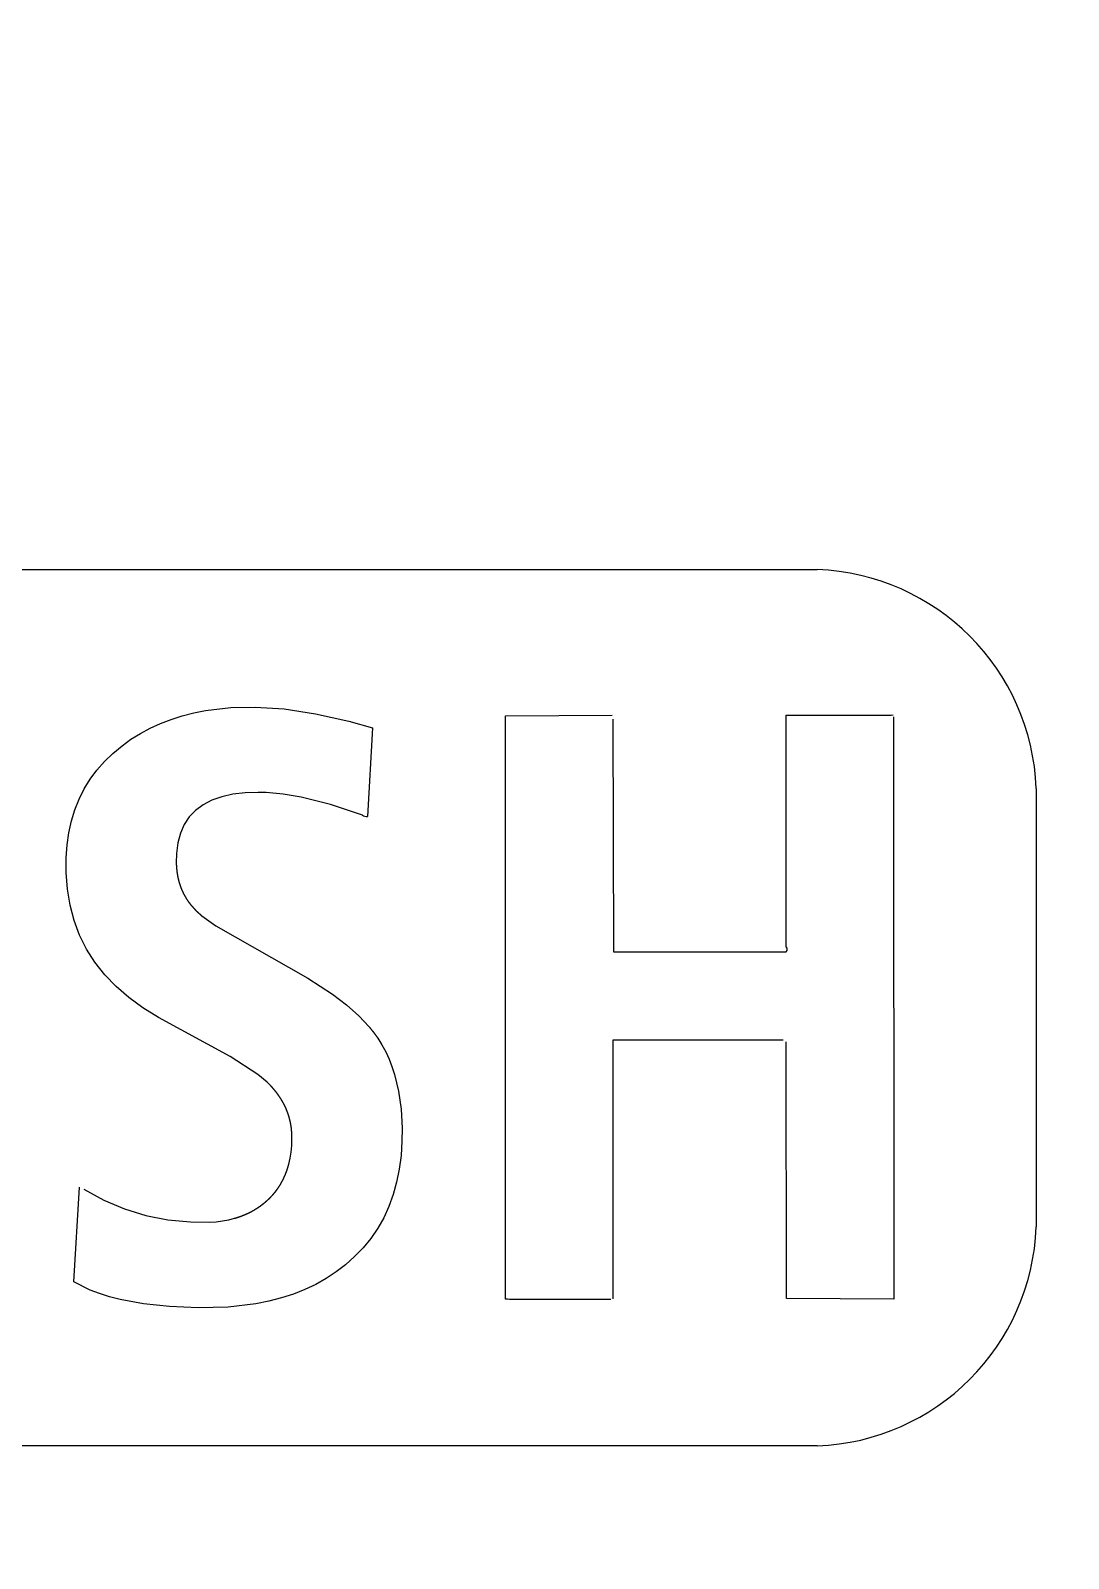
# Model space of a CAD drawing. Header units: millimetres. Extents: x -56261 to 196039, y 9480 to 100001.
# Drawn here: x 33546.97 to 33551.83, y 95866.64 to 95873.79 of the extents above; entities that cross this region are included whole.
import ezdxf

# ---------------------------------------------------------------- set-up
doc = ezdxf.new("R2010")
doc.units = ezdxf.units.MM
doc.set_wipeout_variables(frame=1)
doc.layers.add('SS-AIRCON', color=5, linetype='Continuous')
doc.layers.add('SS-TEXT', color=7, linetype='Continuous')

# ---------------------------------------------------------------- blocks, each defined once
blk = doc.blocks.new('I48T')
at = {"layer": 'SS-AIRCON', "color": 0, "linetype": 'Continuous'}
for p, q in [((202.0001, -191.04143), (213, -191.04143)), ((201.4756, -192.04553), (202.2107, -192.05018)), ((201.477, -196.03318), (201.4756, -192.04553)), ((202.2107, -192.05018), (202.212, -193.80662)), ((203.4002, -193.81822), (203.4007, -192.0485)), ((204.135, -192.04449), (204.135, -196.04008)), ((205.5096, -192.11147), (205.588, -192.08033)), ((205.588, -192.08033), (205.6702, -192.05367)), ((205.6702, -192.05367), (205.756, -192.03148)), ((205.756, -192.03148), (205.8456, -192.01376)), ((205.8456, -192.01376), (206.0357, -191.9917)), ((206.0357, -191.9917), (206.2404, -191.98723)), ((206.2404, -191.98723), (206.4381, -191.9954)), ((206.4381, -191.9954), (206.6168, -192.01423)), ((206.6168, -192.01423), (206.7767, -192.04372)), ((206.7767, -192.04372), (206.8495, -192.06247)), ((206.8495, -192.06247), (206.9176, -192.08389)), ((206.9176, -192.08389), (206.981, -192.10798)), ((205.2964, -192.23178), (205.3638, -192.18719)), ((205.3638, -192.18719), (205.4348, -192.14708)), ((205.4348, -192.14708), (205.5096, -192.11147)), ((206.981, -192.10798), (207.0935, -192.16418)), ((207.0935, -192.16418), (207.0541, -192.81343)), ((205.1692, -192.33696), (205.2328, -192.28086)), ((205.2328, -192.28086), (205.2964, -192.23178)), ((205.0583, -192.46203), (205.1108, -192.39744)), ((205.1108, -192.39744), (205.1692, -192.33696)), ((205.0115, -192.53075), (205.0583, -192.46203)), ((200.5001, -195.54144), (200.5001, -192.54144)), ((204.9351, -192.68055), (204.9704, -192.60359)), ((204.9704, -192.60359), (205.0115, -192.53075)), ((206.032, -192.58944), (205.9916, -192.59955)), ((206.0741, -192.58162), (206.032, -192.58944)), ((206.1178, -192.57609), (206.0741, -192.58162)), ((206.1632, -192.57286), (206.1178, -192.57609)), ((206.2928, -192.57403), (206.1632, -192.57286)), ((206.4486, -192.58936), (206.2928, -192.57403)), ((206.5995, -192.6195), (206.4486, -192.58936)), ((204.9056, -192.76164), (204.9351, -192.68055)), ((206.7457, -192.66445), (206.5995, -192.6195)), ((206.8871, -192.72418), (206.7457, -192.66445)), ((204.8818, -192.84685), (204.9056, -192.76164)), ((207.0235, -192.79868), (206.8871, -192.72418)), ((204.8638, -192.93621), (204.8818, -192.84685)), ((204.845, -193.12732), (204.8515, -193.0297)), ((204.8515, -193.0297), (204.8638, -192.93621)), ((205.6111, -193.0103), (205.6045, -193.05316)), ((205.6203, -192.96931), (205.6111, -193.0103)), ((204.844, -193.21639), (204.845, -193.12732)), ((205.6004, -193.09788), (205.5987, -193.14447)), ((205.6045, -193.05316), (205.6004, -193.09788)), ((204.851, -193.34758), (204.844, -193.21639)), ((204.8684, -193.47017), (204.851, -193.34758)), ((204.896, -193.58418), (204.8684, -193.47017)), ((205.7685, -193.53136), (205.8315, -193.58337)), ((204.9137, -193.63796), (204.896, -193.58418)), ((204.9339, -193.6896), (204.9137, -193.63796)), ((205.8315, -193.58337), (206.0222, -193.70816)), ((204.9567, -193.73909), (204.9339, -193.6896)), ((204.9821, -193.78645), (204.9567, -193.73909)), ((206.0222, -193.70816), (206.514, -193.97411)), ((202.2342, -193.81879), (203.4002, -193.81822)), ((205.01, -193.83167), (204.9821, -193.78645)), ((205.1403, -193.98547), (205.0691, -193.90955)), ((205.2242, -194.06038), (205.1403, -193.98547)), ((205.3208, -194.1343), (205.2242, -194.06038)), ((206.514, -193.97411), (206.6204, -194.03994)), ((206.6204, -194.03994), (206.717, -194.11068)), ((205.4893, -194.2433), (205.3208, -194.1343)), ((206.717, -194.11068), (206.8038, -194.18634)), ((206.1211, -194.60178), (205.4893, -194.2433)), ((206.8038, -194.18634), (206.8808, -194.26691)), ((206.8808, -194.26691), (206.948, -194.35238)), ((206.948, -194.35238), (207.0055, -194.44276)), ((202.2122, -194.45705), (202.2128, -196.04494)), ((203.4015, -196.0182), (203.3966, -194.4228)), ((207.0055, -194.44276), (207.0531, -194.53805)), ((207.0531, -194.53805), (207.091, -194.63824)), ((206.2171, -194.67111), (206.1211, -194.60178)), ((207.091, -194.63824), (207.119, -194.74333)), ((207.119, -194.74333), (207.1373, -194.85331)), ((207.1373, -194.85331), (207.1459, -194.96819)), ((207.1459, -194.96819), (207.1454, -195.06855)), ((206.3805, -195.16997), (206.39, -195.09677)), ((206.39, -195.09677), (206.3916, -195.03397)), ((207.1454, -195.06855), (207.139, -195.15582)), ((206.3627, -195.23615), (206.3805, -195.16997)), ((207.139, -195.15582), (207.1269, -195.23958)), ((206.302, -195.34741), (206.3365, -195.2953)), ((206.3365, -195.2953), (206.3627, -195.23615)), ((207.109, -195.31983), (207.0856, -195.39657)), ((207.1269, -195.23958), (207.109, -195.31983)), ((205.0476, -195.95808), (205.0816, -195.35156)), ((205.1164, -195.36058), (205.3348, -195.43315)), ((205.3348, -195.43315), (205.5352, -195.48294)), ((206.1481, -195.46156), (206.2077, -195.43054)), ((206.2077, -195.43054), (206.259, -195.39249)), ((206.259, -195.39249), (206.302, -195.34741)), ((207.0856, -195.39657), (207.0564, -195.46979)), ((205.5352, -195.48294), (205.659, -195.50349)), ((205.659, -195.50349), (205.7748, -195.51393)), ((205.7748, -195.51393), (205.8298, -195.51535)), ((205.8298, -195.51535), (205.919, -195.51244)), ((205.919, -195.51244), (206.0037, -195.50251)), ((206.0037, -195.50251), (206.0801, -195.48555)), ((206.0801, -195.48555), (206.1481, -195.46156)), ((207.0216, -195.5395), (206.981, -195.60569)), ((207.0564, -195.46979), (207.0216, -195.5395)), ((206.981, -195.60569), (206.9349, -195.66836)), ((206.883, -195.72751), (206.8255, -195.78315)), ((206.9349, -195.66836), (206.883, -195.72751)), ((206.7628, -195.8349), (206.7015, -195.87918)), ((206.8255, -195.78315), (206.7628, -195.8349)), ((205.2091, -196.00308), (205.0476, -195.95808)), ((206.57, -195.95561), (206.4999, -195.98777)), ((206.6372, -195.91942), (206.57, -195.95561)), ((206.7015, -195.87918), (206.6372, -195.91942)), ((204.136, -196.04008), (203.4046, -196.04438)), ((205.4385, -196.0546), (205.2091, -196.00308)), ((205.6524, -196.08693), (205.4385, -196.0546)), ((206.272, -196.06001), (206.1902, -196.07602)), ((206.3509, -196.03996), (206.272, -196.06001)), ((206.4269, -196.01588), (206.3509, -196.03996)), ((206.4999, -195.98777), (206.4269, -196.01588)), ((205.8507, -196.10005), (205.6524, -196.08693)), ((206.0178, -196.09597), (205.8507, -196.10005)), ((206.1902, -196.07602), (206.0178, -196.09597)), ((213, -197.04145), (202.0001, -197.04145))]:
    blk.add_line(p, q, dxfattribs=at)
for points in [[(203.4134, -192.04264), (203.4375, -192.0427, 0.00000386), (203.4616, -192.04277, 0.00000386), (203.4856, -192.04283, 0.00000386), (203.5097, -192.0429, 0.00000386), (203.5338, -192.04296, 0.00000386), (203.5579, -192.04302, 0.00000386), (203.582, -192.04308, 0.00000386), (203.606, -192.04315, 0.00000386), (203.6301, -192.04321, 0.00000386), (203.6542, -192.04327, 0.00000386), (203.6783, -192.04333, 0.00000386), (203.7023, -192.04339, 0.00000386), (203.7264, -192.04345, 0.00000386), (203.7505, -192.04351, 0.00000387), (203.7746, -192.04357, 0.00000386), (203.7987, -192.04363, 0.00000384), (203.8227, -192.04369, 0.00000387), (203.8468, -192.04375, 0.00000395), (203.8709, -192.0438, 0.00000384), (203.895, -192.04386, 0.00000358), (203.9188, -192.04392, 0.00000395), (203.9431, -192.04398, 0.00000471), (203.968, -192.04403, 0.00000358), (203.9913, -192.04409, 0.00000123), (204.0124, -192.04414, 0.00000505), (204.0394, -192.0442, 0.00000868), (204.0811, -192.04429, 0.00000425), (204.1357, -192.04442, 0.00000225)], [(205.953, -192.61212), (205.9517, -192.6126, 0.00011496), (205.9505, -192.61307, 0.00011498), (205.9492, -192.61355, 0.000115), (205.948, -192.61403, 0.00011502), (205.9467, -192.61451, 0.00011504), (205.9455, -192.61499, 0.00011507), (205.9442, -192.61547, 0.00011509), (205.943, -192.61596, 0.0001151), (205.9417, -192.61644, 0.00011513), (205.9405, -192.61692, 0.00011517), (205.9392, -192.61741, 0.00011516), (205.938, -192.61789, 0.00011513), (205.9367, -192.61837, 0.00011523), (205.9355, -192.61886, 0.00011545), (205.9343, -192.61934, 0.00011519), (205.933, -192.61983, 0.00011451), (205.9318, -192.62032, 0.00011552), (205.9305, -192.6208, 0.00011788), (205.9293, -192.62129, 0.00011455), (205.928, -192.62178, 0.00010698), (205.9268, -192.62227, 0.00011809), (205.9256, -192.62276, 0.00014079), (205.9243, -192.62326, 0.0001069), (205.9231, -192.62374, 0.00003671), (205.922, -192.62417, 0.0001508), (205.9206, -192.62472, 0.00025956), (205.9184, -192.62557, 0.00012695), (205.9156, -192.62669, 0.00006729)], [(205.9917, -192.59968), (205.9904, -192.60008, 0.00015146), (205.9891, -192.60049, 0.00015154), (205.9878, -192.60089, 0.00015163), (205.9865, -192.6013, 0.00015171), (205.9852, -192.60171, 0.0001518), (205.9839, -192.60211, 0.00015188), (205.9826, -192.60252, 0.00015197), (205.9813, -192.60293, 0.00015204), (205.98, -192.60334, 0.00015214), (205.9787, -192.60375, 0.00015224), (205.9774, -192.60417, 0.0001523), (205.9761, -192.60458, 0.00015231), (205.9748, -192.60499, 0.0001525), (205.9736, -192.60541, 0.00015286), (205.9723, -192.60582, 0.00015256), (205.971, -192.60624, 0.00015171), (205.9697, -192.60665, 0.00015311), (205.9684, -192.60707, 0.0001563), (205.9671, -192.60749, 0.00015195), (205.9658, -192.6079, 0.00014196), (205.9645, -192.60832, 0.00015676), (205.9632, -192.60874, 0.00018696), (205.9619, -192.60917, 0.00014201), (205.9607, -192.60958, 0.00004879), (205.9595, -192.60995, 0.00020042), (205.9581, -192.61042, 0.00034524), (205.9559, -192.61116, 0.00016897), (205.953, -192.61212, 0.00008958)], [(205.7834, -192.7081), (205.7824, -192.70897, 0.00003807), (205.7814, -192.70985, 0.00003808), (205.7805, -192.71072, 0.00003809), (205.7795, -192.7116, 0.0000381), (205.7785, -192.71248, 0.0000381), (205.7775, -192.71335, 0.00003811), (205.7766, -192.71423, 0.00003812), (205.7756, -192.71511, 0.00003812), (205.7746, -192.71598, 0.00003813), (205.7737, -192.71686, 0.00003815), (205.7727, -192.71774, 0.00003815), (205.7717, -192.71861, 0.00003814), (205.7707, -192.71949, 0.00003817), (205.7698, -192.72037, 0.00003825), (205.7688, -192.72124, 0.00003816), (205.7678, -192.72212, 0.00003794), (205.7668, -192.723, 0.00003827), (205.7659, -192.72387, 0.00003906), (205.7649, -192.72475, 0.00003795), (205.7639, -192.72563, 0.00003545), (205.763, -192.7265, 0.00003913), (205.762, -192.72738, 0.00004665), (205.761, -192.72829, 0.00003542), (205.7601, -192.72914, 0.00001216), (205.7592, -192.7299, 0.00004997), (205.7581, -192.73089, 0.00008602), (205.7564, -192.73241, 0.00004207), (205.7542, -192.7344, 0.0000223)], [(205.814, -192.68428), (205.8129, -192.68508, -0.00001916), (205.8119, -192.68588, -0.00001918), (205.8109, -192.68668, -0.00001919), (205.8099, -192.68748, -0.00001921), (205.8088, -192.68828, -0.00001923), (205.8078, -192.68907, -0.00001925), (205.8068, -192.68987, -0.00001926), (205.8058, -192.69067, -0.00001928), (205.8048, -192.69147, -0.0000193), (205.8037, -192.69226, -0.00001932), (205.8027, -192.69306, -0.00001934), (205.8017, -192.69385, -0.00001934), (205.8007, -192.69465, -0.00001938), (205.7997, -192.69544, -0.00001943), (205.7986, -192.69624, -0.0000194), (205.7976, -192.69703, -0.0000193), (205.7966, -192.69782, -0.00001948), (205.7956, -192.69862, -0.00001989), (205.7946, -192.69941, -0.00001935), (205.7935, -192.7002, -0.00001808), (205.7925, -192.70099, -0.00001998), (205.7915, -192.70178, -0.00002383), (205.7905, -192.7026, -0.00001811), (205.7895, -192.70337, -0.00000622), (205.7886, -192.70406, -0.00002557), (205.7874, -192.70494, -0.00004408), (205.7857, -192.70631, -0.00002159), (205.7834, -192.7081, -0.00001145)], [(205.8463, -192.66295), (205.8452, -192.66366, 0.00003695), (205.8441, -192.66437, 0.00003696), (205.8431, -192.66508, 0.00003698), (205.842, -192.66579, 0.000037), (205.8409, -192.66651, 0.00003701), (205.8398, -192.66722, 0.00003703), (205.8387, -192.66793, 0.00003705), (205.8377, -192.66864, 0.00003706), (205.8366, -192.66935, 0.00003708), (205.8355, -192.67006, 0.0000371), (205.8344, -192.67077, 0.00003711), (205.8333, -192.67148, 0.00003711), (205.8323, -192.67219, 0.00003715), (205.8312, -192.6729, 0.00003723), (205.8301, -192.67361, 0.00003716), (205.829, -192.67433, 0.00003695), (205.8279, -192.67504, 0.00003729), (205.8269, -192.67575, 0.00003806), (205.8258, -192.67646, 0.000037), (205.8247, -192.67717, 0.00003456), (205.8236, -192.67787, 0.00003816), (205.8226, -192.67859, 0.00004551), (205.8214, -192.67932, 0.00003456), (205.8204, -192.68001, 0.00001187), (205.8195, -192.68064, 0.00004877), (205.8183, -192.68144, 0.00008399), (205.8164, -192.68267, 0.0000411), (205.814, -192.68428, 0.00002179)], [(205.8801, -192.64375), (205.879, -192.64439, 0.00011511), (205.8778, -192.64502, 0.00011508), (205.8767, -192.64565, 0.00011506), (205.8756, -192.64628, 0.00011504), (205.8744, -192.64692, 0.00011502), (205.8733, -192.64755, 0.000115), (205.8722, -192.64819, 0.00011497), (205.8711, -192.64882, 0.00011495), (205.8699, -192.64946, 0.00011493), (205.8688, -192.6501, 0.00011493), (205.8677, -192.65073, 0.00011488), (205.8666, -192.65137, 0.0001148), (205.8654, -192.65201, 0.00011486), (205.8643, -192.65265, 0.00011504), (205.8632, -192.65329, 0.00011474), (205.862, -192.65393, 0.00011401), (205.8609, -192.65457, 0.00011498), (205.8598, -192.65521, 0.00011729), (205.8587, -192.65585, 0.00011393), (205.8575, -192.65649, 0.00010636), (205.8564, -192.65713, 0.00011737), (205.8553, -192.65778, 0.00013987), (205.8541, -192.65845, 0.00010615), (205.8531, -192.65907, 0.00003645), (205.8521, -192.65963, 0.00014968), (205.8508, -192.66036, 0.00025745), (205.8489, -192.66148, 0.00012584), (205.8463, -192.66295, 0.00006668)], [(205.9156, -192.62669), (205.9144, -192.62725, 0.00007934), (205.9133, -192.62782, 0.0000793), (205.9121, -192.62838, 0.00007927), (205.9109, -192.62894, 0.00007923), (205.9097, -192.6295, 0.0000792), (205.9085, -192.63007, 0.00007917), (205.9073, -192.63063, 0.00007913), (205.9062, -192.6312, 0.0000791), (205.905, -192.63176, 0.00007907), (205.9038, -192.63233, 0.00007904), (205.9026, -192.6329, 0.00007899), (205.9014, -192.63346, 0.00007892), (205.9002, -192.63403, 0.00007894), (205.899, -192.6346, 0.00007905), (205.8979, -192.63517, 0.00007882), (205.8967, -192.63574, 0.0000783), (205.8955, -192.63631, 0.00007895), (205.8943, -192.63688, 0.00008051), (205.8931, -192.63745, 0.00007819), (205.8919, -192.63802, 0.00007298), (205.8908, -192.63858, 0.00008051), (205.8896, -192.63916, 0.00009592), (205.8883, -192.63975, 0.00007278), (205.8872, -192.64031, 0.00002499), (205.8862, -192.64081, 0.0001026), (205.8848, -192.64145, 0.00017639), (205.8828, -192.64245, 0.00008618), (205.8801, -192.64375, 0.00004566)], [(205.7034, -192.79235), (205.7027, -192.79339, -0.00004663), (205.702, -192.79444, -0.00004658), (205.7013, -192.79549, -0.00004652), (205.7005, -192.79654, -0.00004647), (205.6998, -192.79759, -0.00004641), (205.6991, -192.79864, -0.00004636), (205.6984, -192.79969, -0.0000463), (205.6977, -192.80074, -0.00004625), (205.697, -192.80179, -0.00004619), (205.6962, -192.80284, -0.00004615), (205.6955, -192.80389, -0.00004608), (205.6948, -192.80495, -0.00004601), (205.6941, -192.806, -0.00004598), (205.6934, -192.80705, -0.00004601), (205.6926, -192.80811, -0.00004584), (205.6919, -192.80916, -0.00004551), (205.6912, -192.81022, -0.00004585), (205.6905, -192.81127, -0.00004673), (205.6897, -192.81233, -0.00004535), (205.689, -192.81339, -0.0000423), (205.6883, -192.81444, -0.00004663), (205.6876, -192.8155, -0.00005551), (205.6868, -192.81659, -0.00004208), (205.6861, -192.81762, -0.00001444), (205.6855, -192.81855, -0.00005927), (205.6846, -192.81974, -0.00010175), (205.6834, -192.82158, -0.00004965), (205.6817, -192.82398, -0.00002629)], [(205.7276, -192.76249), (205.7268, -192.76347, 0.00002211), (205.726, -192.76446, 0.00002208), (205.7252, -192.76544, 0.00002205), (205.7244, -192.76643, 0.00002202), (205.7236, -192.76742, 0.000022), (205.7228, -192.76841, 0.00002197), (205.722, -192.76939, 0.00002194), (205.7212, -192.77038, 0.00002191), (205.7204, -192.77137, 0.00002188), (205.7196, -192.77237, 0.00002186), (205.7188, -192.77336, 0.00002182), (205.718, -192.77435, 0.00002178), (205.7172, -192.77534, 0.00002177), (205.7163, -192.77634, 0.00002178), (205.7155, -192.77733, 0.0000217), (205.7147, -192.77833, 0.00002154), (205.7139, -192.77933, 0.0000217), (205.7131, -192.78032, 0.00002211), (205.7123, -192.78132, 0.00002145), (205.7115, -192.78232, 0.00002001), (205.7107, -192.78331, 0.00002205), (205.7099, -192.78432, 0.00002625), (205.7091, -192.78535, 0.0000199), (205.7083, -192.78632, 0.00000683), (205.7076, -192.7872, 0.00002802), (205.7067, -192.78833, 0.00004809), (205.7052, -192.79007, 0.00002346), (205.7034, -192.79235, 0.00001242)], [(205.7542, -192.7344), (205.7534, -192.73533, 0.00005376), (205.7525, -192.73626, 0.0000537), (205.7516, -192.73718, 0.00005365), (205.7507, -192.73811, 0.00005359), (205.7498, -192.73904, 0.00005354), (205.7489, -192.73997, 0.00005349), (205.748, -192.7409, 0.00005343), (205.7472, -192.74183, 0.00005338), (205.7463, -192.74276, 0.00005332), (205.7454, -192.7437, 0.00005328), (205.7445, -192.74463, 0.00005321), (205.7436, -192.74556, 0.00005313), (205.7427, -192.7465, 0.00005312), (205.7418, -192.74743, 0.00005316), (205.7409, -192.74837, 0.00005297), (205.7401, -192.74931, 0.0000526), (205.7392, -192.75024, 0.000053), (205.7383, -192.75118, 0.00005402), (205.7374, -192.75212, 0.00005243), (205.7365, -192.75306, 0.00004891), (205.7356, -192.75399, 0.00005393), (205.7347, -192.75494, 0.00006421), (205.7338, -192.75591, 0.00004869), (205.7329, -192.75682, 0.00001671), (205.7322, -192.75765, 0.00006859), (205.7311, -192.75871, 0.00011779), (205.7296, -192.76034, 0.00005749), (205.7276, -192.76249, 0.00003044)], [(205.6462, -192.89295), (205.6457, -192.89419, 0.00006064), (205.6452, -192.89543, 0.00006062), (205.6447, -192.89667, 0.00006061), (205.6443, -192.89791, 0.00006059), (205.6438, -192.89915, 0.00006058), (205.6433, -192.90039, 0.00006056), (205.6428, -192.90163, 0.00006054), (205.6424, -192.90287, 0.00006052), (205.6419, -192.90412, 0.00006051), (205.6414, -192.90536, 0.0000605), (205.6409, -192.9066, 0.00006048), (205.6405, -192.90784, 0.00006043), (205.64, -192.90909, 0.00006046), (205.6395, -192.91033, 0.00006055), (205.639, -192.91158, 0.00006038), (205.6386, -192.91282, 0.00006), (205.6381, -192.91406, 0.0000605), (205.6376, -192.91531, 0.00006171), (205.6371, -192.91656, 0.00005994), (205.6367, -192.9178, 0.00005596), (205.6362, -192.91904, 0.00006174), (205.6357, -192.92029, 0.00007357), (205.6352, -192.92158, 0.00005583), (205.6348, -192.92279, 0.00001917), (205.6344, -192.92388, 0.00007872), (205.6338, -192.92528, 0.00013538), (205.633, -192.92744, 0.00006617), (205.632, -192.93027, 0.00003506)], [(205.6629, -192.8574), (205.6623, -192.85858, 0.00007744), (205.6618, -192.85977, 0.00007747), (205.6612, -192.86096, 0.00007751), (205.6606, -192.86214, 0.00007755), (205.6601, -192.86333, 0.00007759), (205.6595, -192.86452, 0.00007763), (205.6589, -192.8657, 0.00007766), (205.6584, -192.86689, 0.0000777), (205.6578, -192.86807, 0.00007774), (205.6573, -192.86926, 0.00007779), (205.6567, -192.87044, 0.00007781), (205.6561, -192.87163, 0.00007781), (205.6556, -192.87281, 0.00007791), (205.655, -192.874, 0.00007808), (205.6545, -192.87518, 0.00007793), (205.6539, -192.87637, 0.00007749), (205.6534, -192.87755, 0.0000782), (205.6528, -192.87874, 0.00007982), (205.6522, -192.87993, 0.00007759), (205.6517, -192.88111, 0.00007249), (205.6511, -192.88228, 0.00008004), (205.6506, -192.88348, 0.00009546), (205.65, -192.8847, 0.0000725), (205.6495, -192.88584, 0.0000249), (205.649, -192.88688, 0.00010232), (205.6484, -192.88821, 0.00017622), (205.6474, -192.89026, 0.00008624), (205.6462, -192.89295, 0.00004572)], [(205.6817, -192.82398), (205.6811, -192.8251, -0.00001179), (205.6805, -192.82621, -0.00001179), (205.6798, -192.82733, -0.00001179), (205.6792, -192.82844, -0.00001179), (205.6786, -192.82955, -0.00001179), (205.678, -192.83067, -0.00001179), (205.6773, -192.83178, -0.00001179), (205.6767, -192.8329, -0.00001179), (205.6761, -192.83401, -0.00001179), (205.6754, -192.83513, -0.00001179), (205.6748, -192.83624, -0.00001179), (205.6742, -192.83735, -0.00001179), (205.6736, -192.83847, -0.0000118), (205.6729, -192.83958, -0.00001182), (205.6723, -192.8407, -0.00001179), (205.6717, -192.84181, -0.00001172), (205.6711, -192.84292, -0.00001182), (205.6704, -192.84404, -0.00001206), (205.6698, -192.84515, -0.00001172), (205.6692, -192.84626, -0.00001094), (205.6685, -192.84737, -0.00001208), (205.6679, -192.84849, -0.00001439), (205.6673, -192.84964, -0.00001093), (205.6667, -192.85072, -0.00000375), (205.6661, -192.85169, -0.00001541), (205.6654, -192.85294, -0.00002652), (205.6643, -192.85487, -0.00001297), (205.6629, -192.8574, -0.00000687)], [(205.632, -192.93027), (205.6316, -192.93157, 0.00000453), (205.6312, -192.93287, 0.00000453), (205.6308, -192.93417, 0.00000453), (205.6304, -192.93547, 0.00000452), (205.63, -192.93677, 0.00000452), (205.6296, -192.93807, 0.00000452), (205.6292, -192.93937, 0.00000452), (205.6288, -192.94067, 0.00000451), (205.6284, -192.94197, 0.00000451), (205.6281, -192.94327, 0.00000451), (205.6277, -192.94457, 0.00000451), (205.6273, -192.94588, 0.0000045), (205.6269, -192.94718, 0.0000045), (205.6265, -192.94848, 0.00000451), (205.6261, -192.94978, 0.0000045), (205.6257, -192.95109, 0.00000447), (205.6253, -192.95239, 0.0000045), (205.6249, -192.9537, 0.00000459), (205.6245, -192.955, 0.00000446), (205.6241, -192.95631, 0.00000416), (205.6238, -192.9576, 0.00000459), (205.6234, -192.95892, 0.00000547), (205.623, -192.96026, 0.00000415), (205.6226, -192.96153, 0.00000142), (205.6222, -192.96267, 0.00000585), (205.6218, -192.96414, 0.00001006), (205.6211, -192.96641, 0.00000491), (205.6202, -192.96937, 0.0000026)], [(205.5989, -193.14463), (205.5989, -193.1459, 0.00011172), (205.5989, -193.14718, 0.00011167), (205.5989, -193.14845, 0.00011162), (205.599, -193.14973, 0.00011157), (205.599, -193.15101, 0.00011152), (205.599, -193.15228, 0.00011147), (205.599, -193.15356, 0.00011142), (205.599, -193.15484, 0.00011137), (205.5991, -193.15612, 0.00011132), (205.5991, -193.15739, 0.00011129), (205.5991, -193.15867, 0.00011122), (205.5991, -193.15995, 0.00011111), (205.5991, -193.16123, 0.00011114), (205.5992, -193.16251, 0.00011129), (205.5992, -193.16379, 0.00011096), (205.5992, -193.16507, 0.00011023), (205.5992, -193.16635, 0.00011114), (205.5993, -193.16763, 0.00011334), (205.5993, -193.16891, 0.00011007), (205.5993, -193.17019, 0.00010273), (205.5993, -193.17146, 0.00011333), (205.5994, -193.17275, 0.00013502), (205.5994, -193.17408, 0.00010244), (205.5994, -193.17532, 0.00003517), (205.5994, -193.17644, 0.00014441), (205.5995, -193.17788, 0.00024826), (205.5995, -193.18011, 0.00012129), (205.5996, -193.18302, 0.00006426)], [(205.5996, -193.18302), (205.5997, -193.18421, 0.00005696), (205.5998, -193.18541, 0.00005695), (205.5999, -193.18661, 0.00005694), (205.6, -193.1878, 0.00005694), (205.6001, -193.189, 0.00005693), (205.6002, -193.19019, 0.00005693), (205.6003, -193.19139, 0.00005692), (205.6004, -193.19259, 0.00005692), (205.6005, -193.19378, 0.00005691), (205.6006, -193.19498, 0.00005692), (205.6008, -193.19618, 0.0000569), (205.6009, -193.19737, 0.00005687), (205.601, -193.19857, 0.0000569), (205.6011, -193.19977, 0.000057), (205.6012, -193.20096, 0.00005685), (205.6013, -193.20216, 0.0000565), (205.6014, -193.20336, 0.00005698), (205.6015, -193.20455, 0.00005813), (205.6016, -193.20575, 0.00005648), (205.6017, -193.20695, 0.00005273), (205.6018, -193.20814, 0.00005819), (205.6019, -193.20934, 0.00006936), (205.602, -193.21058, 0.00005264), (205.6021, -193.21174, 0.00001808), (205.6022, -193.21279, 0.00007424), (205.6024, -193.21413, 0.00012772), (205.6026, -193.2162, 0.00006244), (205.6028, -193.21892, 0.00003309)], [(205.6028, -193.21892), (205.603, -193.22009, -0.00001375), (205.6032, -193.22125, -0.00001374), (205.6034, -193.22242, -0.00001373), (205.6036, -193.22359, -0.00001372), (205.6038, -193.22476, -0.00001371), (205.6039, -193.22593, -0.0000137), (205.6041, -193.22709, -0.00001369), (205.6043, -193.22826, -0.00001368), (205.6045, -193.22943, -0.00001366), (205.6047, -193.2306, -0.00001366), (205.6049, -193.23178, -0.00001364), (205.6051, -193.23295, -0.00001363), (205.6053, -193.23412, -0.00001363), (205.6055, -193.23529, -0.00001364), (205.6056, -193.23646, -0.00001359), (205.6058, -193.23764, -0.0000135), (205.606, -193.23881, -0.00001361), (205.6062, -193.23999, -0.00001387), (205.6064, -193.24116, -0.00001347), (205.6066, -193.24234, -0.00001257), (205.6068, -193.2435, -0.00001386), (205.607, -193.24469, -0.00001651), (205.6072, -193.2459, -0.00001252), (205.6074, -193.24704, -0.0000043), (205.6075, -193.24807, -0.00001764), (205.6077, -193.2494, -0.00003031), (205.6081, -193.25144, -0.0000148), (205.6085, -193.25411, -0.00000784)], [(205.6085, -193.25411), (205.6088, -193.25524, -0.00007017), (205.609, -193.25638, -0.00007013), (205.6093, -193.25751, -0.00007009), (205.6096, -193.25864, -0.00007005), (205.6099, -193.25978, -0.00007001), (205.6101, -193.26091, -0.00006998), (205.6104, -193.26204, -0.00006994), (205.6107, -193.26318, -0.0000699), (205.611, -193.26431, -0.00006987), (205.6112, -193.26545, -0.00006984), (205.6115, -193.26659, -0.00006979), (205.6118, -193.26772, -0.00006971), (205.6121, -193.26886, -0.00006973), (205.6123, -193.26999, -0.00006981), (205.6126, -193.27113, -0.0000696), (205.6129, -193.27227, -0.00006914), (205.6132, -193.27341, -0.0000697), (205.6134, -193.27455, -0.00007108), (205.6137, -193.27569, -0.00006902), (205.614, -193.27682, -0.00006441), (205.6142, -193.27796, -0.00007106), (205.6145, -193.2791, -0.00008465), (205.6148, -193.28028, -0.00006422), (205.6151, -193.28139, -0.00002204), (205.6153, -193.28238, -0.00009051), (205.6156, -193.28367, -0.00015558), (205.6161, -193.28565, -0.000076), (205.6167, -193.28824, -0.00004026)], [(205.6167, -193.28824), (205.617, -193.28936, -0.00008393), (205.6174, -193.29047, -0.00008398), (205.6178, -193.29159, -0.00008403), (205.6181, -193.2927, -0.00008408), (205.6185, -193.29382, -0.00008413), (205.6188, -193.29494, -0.00008417), (205.6192, -193.29605, -0.00008422), (205.6196, -193.29717, -0.00008427), (205.6199, -193.29828, -0.00008432), (205.6203, -193.2994, -0.00008439), (205.6206, -193.30051, -0.00008442), (205.621, -193.30163, -0.00008442), (205.6213, -193.30274, -0.00008453), (205.6217, -193.30385, -0.00008473), (205.6221, -193.30497, -0.00008457), (205.6224, -193.30608, -0.00008411), (205.6228, -193.3072, -0.00008488), (205.6231, -193.30831, -0.00008666), (205.6235, -193.30942, -0.00008424), (205.6238, -193.31054, -0.00007871), (205.6242, -193.31164, -0.00008692), (205.6245, -193.31276, -0.00010367), (205.6249, -193.31391, -0.00007875), (205.6252, -193.31499, -0.00002705), (205.6255, -193.31596, -0.00011114), (205.6259, -193.31721, -0.00019146), (205.6265, -193.31913, -0.00009371), (205.6273, -193.32165, -0.00004968)], [(205.6273, -193.32165), (205.6278, -193.32275, -0.00009347), (205.6282, -193.32385, -0.00009359), (205.6287, -193.32494, -0.0000937), (205.6291, -193.32604, -0.00009381), (205.6296, -193.32714, -0.00009393), (205.63, -193.32823, -0.00009404), (205.6305, -193.32932, -0.00009416), (205.6309, -193.33042, -0.00009427), (205.6313, -193.33151, -0.00009439), (205.6318, -193.3326, -0.00009452), (205.6322, -193.3337, -0.00009462), (205.6327, -193.33479, -0.00009468), (205.6331, -193.33588, -0.00009487), (205.6335, -193.33697, -0.00009515), (205.634, -193.33806, -0.00009504), (205.6344, -193.33915, -0.00009457), (205.6349, -193.34024, -0.00009551), (205.6353, -193.34133, -0.00009756), (205.6357, -193.34242, -0.00009491), (205.6362, -193.34351, -0.00008873), (205.6366, -193.34458, -0.00009804), (205.637, -193.34568, -0.00011702), (205.6375, -193.3468, -0.00008896), (205.6379, -193.34785, -0.00003057), (205.6383, -193.3488, -0.00012565), (205.6388, -193.35002, -0.00021672), (205.6395, -193.3519, -0.00010619), (205.6405, -193.35436, -0.00005633)], [(205.6405, -193.35436), (205.641, -193.35543, 0.00003773), (205.6416, -193.3565, 0.00003776), (205.6421, -193.35758, 0.00003779), (205.6426, -193.35865, 0.00003782), (205.6432, -193.35972, 0.00003785), (205.6437, -193.36079, 0.00003788), (205.6442, -193.36186, 0.00003791), (205.6448, -193.36293, 0.00003794), (205.6453, -193.364, 0.00003797), (205.6458, -193.36507, 0.00003801), (205.6464, -193.36614, 0.00003803), (205.6469, -193.36721, 0.00003804), (205.6474, -193.36828, 0.0000381), (205.648, -193.36934, 0.0000382), (205.6485, -193.37041, 0.00003813), (205.649, -193.37148, 0.00003793), (205.6496, -193.37254, 0.00003829), (205.6501, -193.37361, 0.00003909), (205.6506, -193.37467, 0.00003801), (205.6512, -193.37574, 0.00003552), (205.6517, -193.37679, 0.00003923), (205.6522, -193.37786, 0.00004681), (205.6528, -193.37896, 0.00003556), (205.6533, -193.37999, 0.00001222), (205.6538, -193.38092, 0.00005021), (205.6544, -193.38211, 0.00008652), (205.6553, -193.38395, 0.00004236), (205.6565, -193.38635, 0.00002246)], [(205.6565, -193.38635), (205.6571, -193.3874, 0.00013725), (205.6577, -193.38844, 0.00013721), (205.6583, -193.38949, 0.00013718), (205.6589, -193.39053, 0.00013715), (205.6595, -193.39158, 0.00013711), (205.6601, -193.39262, 0.00013708), (205.6607, -193.39367, 0.00013705), (205.6613, -193.39471, 0.00013701), (205.6619, -193.39575, 0.00013699), (205.6625, -193.3968, 0.00013698), (205.6631, -193.39784, 0.00013691), (205.6637, -193.39889, 0.00013681), (205.6643, -193.39993, 0.00013688), (205.6649, -193.40097, 0.00013709), (205.6655, -193.40202, 0.00013671), (205.6661, -193.40306, 0.00013585), (205.6667, -193.4041, 0.00013699), (205.6673, -193.40514, 0.00013973), (205.6679, -193.40619, 0.00013573), (205.6685, -193.40723, 0.00012671), (205.6691, -193.40826, 0.00013981), (205.6697, -193.40931, 0.00016661), (205.6704, -193.41038, 0.00012644), (205.6709, -193.41139, 0.00004341), (205.6715, -193.4123, 0.00017828), (205.6722, -193.41347, 0.00030661), (205.6732, -193.41527, 0.00014985), (205.6746, -193.41763, 0.0000794)], [(205.6746, -193.41763), (205.6753, -193.41865, 0.00006366), (205.676, -193.41966, 0.00006359), (205.6766, -193.42067, 0.00006351), (205.6773, -193.42169, 0.00006344), (205.678, -193.4227, 0.00006337), (205.6787, -193.42372, 0.0000633), (205.6794, -193.42473, 0.00006323), (205.6801, -193.42575, 0.00006316), (205.6807, -193.42677, 0.00006309), (205.6814, -193.42778, 0.00006303), (205.6821, -193.4288, 0.00006295), (205.6828, -193.42982, 0.00006284), (205.6835, -193.43084, 0.00006282), (205.6842, -193.43186, 0.00006286), (205.6849, -193.43287, 0.00006263), (205.6855, -193.43389, 0.00006218), (205.6862, -193.43491, 0.00006265), (205.6869, -193.43593, 0.00006385), (205.6876, -193.43696, 0.00006197), (205.6883, -193.43797, 0.0000578), (205.689, -193.43899, 0.00006373), (205.6897, -193.44002, 0.00007587), (205.6904, -193.44107, 0.00005752), (205.6911, -193.44206, 0.00001974), (205.6917, -193.44296, 0.00008102), (205.6924, -193.44411, 0.0001391), (205.6937, -193.44588, 0.00006789), (205.6952, -193.4482, 0.00003594)], [(205.6952, -193.4482), (205.696, -193.44918, 0.00005102), (205.6968, -193.45016, 0.00005095), (205.6975, -193.45113, 0.00005088), (205.6983, -193.45211, 0.00005081), (205.699, -193.45309, 0.00005074), (205.6998, -193.45407, 0.00005067), (205.7006, -193.45505, 0.0000506), (205.7013, -193.45603, 0.00005053), (205.7021, -193.45701, 0.00005047), (205.7029, -193.45799, 0.00005041), (205.7036, -193.45897, 0.00005033), (205.7044, -193.45995, 0.00005023), (205.7052, -193.46093, 0.0000502), (205.7059, -193.46192, 0.00005022), (205.7067, -193.4629, 0.00005003), (205.7075, -193.46388, 0.00004966), (205.7082, -193.46487, 0.00005002), (205.709, -193.46585, 0.00005096), (205.7098, -193.46684, 0.00004945), (205.7106, -193.46782, 0.00004611), (205.7113, -193.4688, 0.00005083), (205.7121, -193.4698, 0.00006049), (205.7129, -193.47081, 0.00004585), (205.7137, -193.47177, 0.00001573), (205.7143, -193.47264, 0.00006456), (205.7152, -193.47375, 0.0001108), (205.7166, -193.47546, 0.00005405), (205.7183, -193.47771, 0.00002861)], [(205.7183, -193.47771), (205.7192, -193.47867, -0.00000445), (205.72, -193.47962, -0.00000444), (205.7209, -193.48058, -0.00000444), (205.7217, -193.48154, -0.00000444), (205.7225, -193.4825, -0.00000444), (205.7234, -193.48346, -0.00000444), (205.7242, -193.48442, -0.00000444), (205.7251, -193.48537, -0.00000444), (205.7259, -193.48633, -0.00000444), (205.7267, -193.48729, -0.00000443), (205.7276, -193.48825, -0.00000443), (205.7284, -193.48921, -0.00000443), (205.7293, -193.49017, -0.00000443), (205.7301, -193.49113, -0.00000444), (205.7309, -193.49209, -0.00000443), (205.7318, -193.49305, -0.0000044), (205.7326, -193.49401, -0.00000443), (205.7335, -193.49497, -0.00000452), (205.7343, -193.49593, -0.00000439), (205.7352, -193.49689, -0.0000041), (205.736, -193.49784, -0.00000452), (205.7368, -193.49881, -0.00000539), (205.7377, -193.4998, -0.00000409), (205.7385, -193.50073, -0.0000014), (205.7393, -193.50157, -0.00000577), (205.7402, -193.50266, -0.00000992), (205.7417, -193.50432, -0.00000485), (205.7436, -193.5065, -0.00000257)], [(205.7436, -193.5065), (205.7444, -193.50733, -0.00006192), (205.7452, -193.50816, -0.00006194), (205.7461, -193.50899, -0.00006196), (205.7469, -193.50982, -0.00006198), (205.7477, -193.51065, -0.000062), (205.7486, -193.51147, -0.00006202), (205.7494, -193.5123, -0.00006204), (205.7502, -193.51313, -0.00006205), (205.7511, -193.51396, -0.00006208), (205.7519, -193.51479, -0.00006211), (205.7527, -193.51562, -0.00006211), (205.7536, -193.51645, -0.0000621), (205.7544, -193.51728, -0.00006217), (205.7552, -193.51811, -0.0000623), (205.7561, -193.51894, -0.00006216), (205.7569, -193.51977, -0.0000618), (205.7577, -193.52059, -0.00006236), (205.7585, -193.52142, -0.00006364), (205.7594, -193.52226, -0.00006185), (205.7602, -193.52308, -0.00005777), (205.761, -193.52391, -0.00006378), (205.7619, -193.52474, -0.00007605), (205.7627, -193.5256, -0.00005775), (205.7635, -193.5264, -0.00001984), (205.7642, -193.52713, -0.00008148), (205.7652, -193.52806, -0.00014029), (205.7666, -193.5295, -0.00006863), (205.7685, -193.53139, -0.00003638)], [(205.0383, -193.87123), (205.0374, -193.86991, 0.00002712), (205.0364, -193.86859, 0.00002713), (205.0355, -193.86727, 0.00002714), (205.0345, -193.86595, 0.00002714), (205.0336, -193.86463, 0.00002715), (205.0326, -193.86332, 0.00002715), (205.0317, -193.862, 0.00002716), (205.0307, -193.86068, 0.00002716), (205.0298, -193.85936, 0.00002717), (205.0288, -193.85805, 0.00002718), (205.0279, -193.85673, 0.00002718), (205.0269, -193.85542, 0.00002717), (205.026, -193.8541, 0.00002719), (205.025, -193.85278, 0.00002725), (205.0241, -193.85147, 0.00002719), (205.0231, -193.85015, 0.00002703), (205.0222, -193.84884, 0.00002727), (205.0212, -193.84752, 0.00002782), (205.0203, -193.84621, 0.00002704), (205.0194, -193.84489, 0.00002525), (205.0184, -193.84359, 0.00002788), (205.0175, -193.84227, 0.00003323), (205.0165, -193.84091, 0.00002523), (205.0156, -193.83964, 0.00000867), (205.0147, -193.83849, 0.0000356), (205.0137, -193.83702, 0.00006128), (205.012, -193.83474, 0.00002997), (205.0099, -193.83177, 0.00001589)], [(205.0692, -193.90962), (205.0682, -193.90833, -0.00005449), (205.0672, -193.90705, -0.00005453), (205.0661, -193.90577, -0.00005456), (205.0651, -193.90449, -0.0000546), (205.064, -193.90321, -0.00005463), (205.063, -193.90193, -0.00005466), (205.062, -193.90064, -0.0000547), (205.0609, -193.89936, -0.00005473), (205.0599, -193.89808, -0.00005476), (205.0589, -193.8968, -0.00005481), (205.0578, -193.89552, -0.00005483), (205.0568, -193.89424, -0.00005483), (205.0558, -193.89296, -0.00005491), (205.0547, -193.89168, -0.00005504), (205.0537, -193.8904, -0.00005493), (205.0527, -193.88912, -0.00005463), (205.0516, -193.88784, -0.00005514), (205.0506, -193.88656, -0.00005629), (205.0496, -193.88528, -0.00005473), (205.0486, -193.88401, -0.00005113), (205.0475, -193.88274, -0.00005646), (205.0465, -193.88145, -0.00006735), (205.0454, -193.88013, -0.00005116), (205.0444, -193.87889, -0.00001758), (205.0435, -193.87777, -0.00007221), (205.0424, -193.87634, -0.0001244), (205.0406, -193.87412, -0.00006089), (205.0383, -193.87123, -0.00003229)], [(203.3967, -194.42293), (203.3572, -194.42298, 0.00000678), (203.3178, -194.42304, 0.00000678), (203.2783, -194.4231, 0.00000678), (203.2389, -194.42316, 0.00000678), (203.1994, -194.42322, 0.00000678), (203.1599, -194.42328, 0.00000678), (203.1204, -194.42334, 0.00000678), (203.081, -194.4234, 0.00000678), (203.0415, -194.42347, 0.00000678), (203.002, -194.42353, 0.00000678), (202.9626, -194.4236, 0.00000678), (202.9231, -194.42367, 0.00000677), (202.8836, -194.42373, 0.00000678), (202.8441, -194.4238, 0.00000679), (202.8046, -194.42387, 0.00000677), (202.7652, -194.42395, 0.00000673), (202.7257, -194.42402, 0.00000679), (202.6862, -194.42409, 0.00000692), (202.6466, -194.42417, 0.00000673), (202.6072, -194.42424, 0.00000628), (202.568, -194.42432, 0.00000693), (202.5282, -194.4244, 0.00000826), (202.4875, -194.42448, 0.00000627), (202.4492, -194.42456, 0.00000215), (202.4147, -194.42463, 0.00000884), (202.3702, -194.42472, 0.00001522), (202.3018, -194.42487, 0.00000744), (202.2122, -194.42506, 0.00000394)], [(206.2526, -194.70269), (206.2514, -194.70164, -0.00005524), (206.2502, -194.70059, -0.00005524), (206.2491, -194.69954, -0.00005524), (206.2479, -194.69849, -0.00005523), (206.2467, -194.69744, -0.00005523), (206.2455, -194.69638, -0.00005523), (206.2443, -194.69533, -0.00005523), (206.2431, -194.69428, -0.00005523), (206.2419, -194.69323, -0.00005523), (206.2408, -194.69217, -0.00005524), (206.2396, -194.69112, -0.00005522), (206.2384, -194.69007, -0.00005519), (206.2372, -194.68901, -0.00005523), (206.236, -194.68796, -0.00005533), (206.2348, -194.6869, -0.00005519), (206.2336, -194.68585, -0.00005485), (206.2325, -194.68479, -0.00005533), (206.2313, -194.68374, -0.00005644), (206.2301, -194.68268, -0.00005484), (206.2289, -194.68163, -0.00005121), (206.2277, -194.68058, -0.00005651), (206.2265, -194.67951, -0.00006736), (206.2253, -194.67842, -0.00005113), (206.2242, -194.6774, -0.00001756), (206.2231, -194.67648, -0.00007211), (206.2218, -194.67529, -0.00012408), (206.2198, -194.67345, -0.00006067), (206.2171, -194.67105, -0.00003215)], [(206.2892, -194.74251), (206.288, -194.74118, -0.00003062), (206.2868, -194.73986, -0.0000306), (206.2856, -194.73854, -0.00003059), (206.2844, -194.73722, -0.00003058), (206.2831, -194.7359, -0.00003056), (206.2819, -194.73457, -0.00003055), (206.2807, -194.73325, -0.00003053), (206.2795, -194.73193, -0.00003052), (206.2783, -194.7306, -0.00003051), (206.277, -194.72928, -0.0000305), (206.2758, -194.72795, -0.00003048), (206.2746, -194.72663, -0.00003045), (206.2734, -194.7253, -0.00003045), (206.2722, -194.72398, -0.00003049), (206.2709, -194.72265, -0.0000304), (206.2697, -194.72132, -0.0000302), (206.2685, -194.71999, -0.00003045), (206.2673, -194.71866, -0.00003105), (206.2661, -194.71733, -0.00003016), (206.2648, -194.71601, -0.00002815), (206.2636, -194.71469, -0.00003105), (206.2624, -194.71335, -0.00003699), (206.2611, -194.71198, -0.00002807), (206.26, -194.71069, -0.00000964), (206.2589, -194.70952, -0.00003956), (206.2575, -194.70802, -0.00006802), (206.2554, -194.70572, -0.00003323), (206.2526, -194.70269, -0.00001761)], [(206.3081, -194.76703), (206.3075, -194.76622, 0.00003686), (206.3068, -194.76541, 0.00003681), (206.3062, -194.7646, 0.00003677), (206.3056, -194.76378, 0.00003673), (206.305, -194.76297, 0.00003668), (206.3043, -194.76216, 0.00003664), (206.3037, -194.76134, 0.0000366), (206.3031, -194.76053, 0.00003655), (206.3025, -194.75971, 0.00003651), (206.3018, -194.7589, 0.00003648), (206.3012, -194.75808, 0.00003642), (206.3006, -194.75726, 0.00003636), (206.3, -194.75645, 0.00003635), (206.2993, -194.75563, 0.00003637), (206.2987, -194.75481, 0.00003624), (206.2981, -194.75399, 0.00003597), (206.2975, -194.75318, 0.00003624), (206.2968, -194.75236, 0.00003693), (206.2962, -194.75154, 0.00003584), (206.2956, -194.75072, 0.00003343), (206.2949, -194.74991, 0.00003685), (206.2943, -194.74908, 0.00004387), (206.2937, -194.74823, 0.00003326), (206.293, -194.74744, 0.00001142), (206.2925, -194.74672, 0.00004685), (206.2918, -194.7458, 0.00008042), (206.2907, -194.74437, 0.00003925), (206.2892, -194.74251, 0.00002078)], [(206.3251, -194.79263), (206.3246, -194.79177, 0.00001837), (206.324, -194.79092, 0.00001837), (206.3234, -194.79006, 0.00001837), (206.3229, -194.78921, 0.00001837), (206.3223, -194.78836, 0.00001838), (206.3217, -194.7875, 0.00001838), (206.3212, -194.78665, 0.00001838), (206.3206, -194.7858, 0.00001838), (206.32, -194.78494, 0.00001838), (206.3195, -194.78409, 0.00001839), (206.3189, -194.78323, 0.00001839), (206.3183, -194.78238, 0.00001838), (206.3178, -194.78153, 0.00001839), (206.3172, -194.78067, 0.00001843), (206.3166, -194.77982, 0.00001838), (206.316, -194.77897, 0.00001827), (206.3155, -194.77812, 0.00001843), (206.3149, -194.77726, 0.00001881), (206.3143, -194.77641, 0.00001828), (206.3138, -194.77556, 0.00001707), (206.3132, -194.77471, 0.00001884), (206.3126, -194.77385, 0.00002246), (206.312, -194.77297, 0.00001705), (206.3115, -194.77215, 0.00000586), (206.311, -194.7714, 0.00002405), (206.3104, -194.77044, 0.00004139), (206.3094, -194.76897, 0.00002024), (206.3081, -194.76703, 0.00001073)], [(206.3401, -194.81893), (206.3396, -194.81806, -0.00006441), (206.3391, -194.81718, -0.00006441), (206.3386, -194.81631, -0.0000644), (206.3381, -194.81543, -0.00006439), (206.3376, -194.81456, -0.00006439), (206.3371, -194.81368, -0.00006438), (206.3366, -194.81281, -0.00006437), (206.3361, -194.81193, -0.00006436), (206.3356, -194.81106, -0.00006436), (206.3351, -194.81018, -0.00006436), (206.3346, -194.80931, -0.00006434), (206.3341, -194.80843, -0.00006431), (206.3336, -194.80755, -0.00006434), (206.3331, -194.80668, -0.00006445), (206.3326, -194.8058, -0.00006429), (206.3321, -194.80492, -0.00006389), (206.3316, -194.80405, -0.00006443), (206.3311, -194.80317, -0.00006573), (206.3306, -194.80229, -0.00006386), (206.3301, -194.80141, -0.00005962), (206.3296, -194.80054, -0.0000658), (206.3291, -194.79966, -0.00007842), (206.3286, -194.79875, -0.00005952), (206.3281, -194.7979, -0.00002044), (206.3277, -194.79713, -0.00008394), (206.3271, -194.79614, -0.0001444), (206.3263, -194.79462, -0.0000706), (206.3251, -194.79263, -0.00003741)], [(206.3532, -194.84666), (206.3528, -194.84574, -0.00008994), (206.3523, -194.84482, -0.00008991), (206.3519, -194.8439, -0.00008987), (206.3515, -194.84298, -0.00008983), (206.351, -194.84206, -0.0000898), (206.3506, -194.84114, -0.00008976), (206.3501, -194.84022, -0.00008972), (206.3497, -194.8393, -0.00008968), (206.3493, -194.83837, -0.00008965), (206.3488, -194.83745, -0.00008963), (206.3484, -194.83653, -0.00008957), (206.3479, -194.83561, -0.00008949), (206.3475, -194.83468, -0.00008952), (206.3471, -194.83376, -0.00008964), (206.3466, -194.83284, -0.00008938), (206.3462, -194.83191, -0.0000888), (206.3457, -194.83099, -0.00008953), (206.3453, -194.83006, -0.00009131), (206.3449, -194.82913, -0.00008868), (206.3444, -194.82821, -0.00008277), (206.344, -194.82729, -0.00009131), (206.3436, -194.82636, -0.00010879), (206.3431, -194.8254, -0.00008255), (206.3427, -194.8245, -0.00002834), (206.3423, -194.82369, -0.00011636), (206.3418, -194.82265, -0.00020006), (206.3411, -194.82104, -0.00009776), (206.3401, -194.81893, -0.00005179)], [(206.3642, -194.87545), (206.3639, -194.87449, 0.00001597), (206.3635, -194.87352, 0.00001598), (206.3631, -194.87256, 0.00001599), (206.3628, -194.8716, 0.000016), (206.3624, -194.87063, 0.00001601), (206.362, -194.86967, 0.00001602), (206.3617, -194.86871, 0.00001604), (206.3613, -194.86774, 0.00001605), (206.3609, -194.86678, 0.00001606), (206.3606, -194.86582, 0.00001607), (206.3602, -194.86486, 0.00001608), (206.3598, -194.8639, 0.00001608), (206.3595, -194.86294, 0.00001611), (206.3591, -194.86198, 0.00001615), (206.3587, -194.86102, 0.00001612), (206.3584, -194.86006, 0.00001603), (206.358, -194.8591, 0.00001618), (206.3576, -194.85814, 0.00001652), (206.3573, -194.85718, 0.00001606), (206.3569, -194.85622, 0.00001501), (206.3565, -194.85527, 0.00001658), (206.3562, -194.85431, 0.00001977), (206.3558, -194.85332, 0.00001502), (206.3554, -194.85239, 0.00000516), (206.3551, -194.85156, 0.0000212), (206.3547, -194.85048, 0.00003653), (206.3541, -194.84883, 0.00001788), (206.3532, -194.84666, 0.00000948)], [(206.3735, -194.90496), (206.3732, -194.90397, 0.0001022), (206.3729, -194.90298, 0.00010225), (206.3726, -194.90199, 0.0001023), (206.3723, -194.90101, 0.00010235), (206.372, -194.90002, 0.00010241), (206.3717, -194.89903, 0.00010246), (206.3714, -194.89804, 0.00010251), (206.3711, -194.89706, 0.00010256), (206.3707, -194.89607, 0.00010262), (206.3704, -194.89509, 0.00010268), (206.3701, -194.8941, 0.00010272), (206.3698, -194.89312, 0.00010271), (206.3695, -194.89213, 0.00010284), (206.3692, -194.89115, 0.00010307), (206.3689, -194.89016, 0.00010287), (206.3686, -194.88918, 0.00010229), (206.3683, -194.8882, 0.00010323), (206.368, -194.88722, 0.00010538), (206.3677, -194.88623, 0.00010244), (206.3674, -194.88525, 0.0000957), (206.3671, -194.88428, 0.00010567), (206.3667, -194.88329, 0.00012602), (206.3664, -194.88228, 0.00009572), (206.3661, -194.88133, 0.00003289), (206.3658, -194.88047, 0.00013508), (206.3655, -194.87937, 0.00023267), (206.365, -194.87767, 0.00011387), (206.3642, -194.87545, 0.00006037)], [(206.381, -194.93553), (206.3807, -194.93452, 0.00001598), (206.3805, -194.9335, 0.00001597), (206.3802, -194.93248, 0.00001596), (206.38, -194.93147, 0.00001595), (206.3797, -194.93045, 0.00001594), (206.3795, -194.92944, 0.00001593), (206.3792, -194.92842, 0.00001592), (206.379, -194.9274, 0.00001591), (206.3787, -194.92638, 0.00001591), (206.3785, -194.92537, 0.0000159), (206.3782, -194.92435, 0.00001589), (206.378, -194.92333, 0.00001587), (206.3777, -194.92231, 0.00001587), (206.3775, -194.92129, 0.00001589), (206.3772, -194.92028, 0.00001584), (206.377, -194.91926, 0.00001574), (206.3767, -194.91824, 0.00001586), (206.3765, -194.91722, 0.00001618), (206.3762, -194.91619, 0.00001571), (206.376, -194.91518, 0.00001466), (206.3757, -194.91416, 0.00001617), (206.3755, -194.91314, 0.00001926), (206.3752, -194.91208, 0.00001461), (206.375, -194.91109, 0.00000502), (206.3748, -194.9102, 0.0000206), (206.3745, -194.90905, 0.0000354), (206.3741, -194.90728, 0.00001729), (206.3735, -194.90496, 0.00000916)], [(206.3863, -194.96752), (206.3861, -194.96646, 0.00003723), (206.3859, -194.96539, 0.00003723), (206.3858, -194.96432, 0.00003723), (206.3856, -194.96326, 0.00003722), (206.3854, -194.96219, 0.00003722), (206.3852, -194.96113, 0.00003722), (206.3851, -194.96006, 0.00003722), (206.3849, -194.95899, 0.00003721), (206.3847, -194.95793, 0.00003721), (206.3845, -194.95686, 0.00003722), (206.3843, -194.95579, 0.00003721), (206.3842, -194.95473, 0.00003718), (206.384, -194.95366, 0.00003721), (206.3838, -194.95259, 0.00003727), (206.3836, -194.95153, 0.00003718), (206.3835, -194.95046, 0.00003695), (206.3833, -194.9494, 0.00003727), (206.3831, -194.94833, 0.00003802), (206.3829, -194.94726, 0.00003694), (206.3827, -194.9462, 0.00003449), (206.3826, -194.94514, 0.00003806), (206.3824, -194.94406, 0.00004536), (206.3822, -194.94296, 0.00003443), (206.382, -194.94193, 0.00001183), (206.3819, -194.941, 0.00004856), (206.3817, -194.9398, 0.00008354), (206.3814, -194.93795, 0.00004085), (206.381, -194.93553, 0.00002165)], [(206.3898, -195.00023), (206.3897, -194.99913, 0.0000991), (206.3896, -194.99804, 0.00009917), (206.3895, -194.99694, 0.00009923), (206.3894, -194.99585, 0.00009929), (206.3893, -194.99475, 0.00009936), (206.3892, -194.99366, 0.00009943), (206.389, -194.99256, 0.00009949), (206.3889, -194.99147, 0.00009955), (206.3888, -194.99038, 0.00009962), (206.3887, -194.98929, 0.0000997), (206.3886, -194.98819, 0.00009974), (206.3885, -194.9871, 0.00009976), (206.3883, -194.98601, 0.00009989), (206.3882, -194.98492, 0.00010013), (206.3881, -194.98383, 0.00009995), (206.388, -194.98274, 0.0000994), (206.3879, -194.98165, 0.00010033), (206.3877, -194.98056, 0.00010243), (206.3876, -194.97947, 0.00009959), (206.3875, -194.97838, 0.00009305), (206.3874, -194.97731, 0.00010276), (206.3873, -194.97621, 0.00012257), (206.3871, -194.97509, 0.00009311), (206.387, -194.97404, 0.00003199), (206.3869, -194.97308, 0.00013142), (206.3868, -194.97186, 0.00022642), (206.3866, -194.96998, 0.00011084), (206.3863, -194.96752, 0.00005877)], [(206.3916, -195.034), (206.3916, -195.03287, 0.00000948), (206.3915, -195.03174, 0.00000949), (206.3914, -195.03061, 0.00000949), (206.3914, -195.02949, 0.00000949), (206.3913, -195.02836, 0.00000949), (206.3913, -195.02723, 0.0000095), (206.3912, -195.0261, 0.0000095), (206.3911, -195.02498, 0.0000095), (206.3911, -195.02385, 0.00000951), (206.391, -195.02272, 0.00000951), (206.391, -195.0216, 0.00000951), (206.3909, -195.02047, 0.00000951), (206.3908, -195.01934, 0.00000952), (206.3908, -195.01822, 0.00000954), (206.3907, -195.01709, 0.00000952), (206.3907, -195.01597, 0.00000946), (206.3906, -195.01484, 0.00000955), (206.3906, -195.01372, 0.00000974), (206.3905, -195.01259, 0.00000947), (206.3904, -195.01147, 0.00000885), (206.3904, -195.01035, 0.00000977), (206.3903, -195.00922, 0.00001165), (206.3903, -195.00806, 0.00000884), (206.3902, -195.00697, 0.00000304), (206.3901, -195.00598, 0.00001248), (206.3901, -195.00472, 0.00002148), (206.39, -195.00278, 0.00001051), (206.3898, -195.00023, 0.00000557)], [(202.213, -196.04498), (202.1885, -196.045, 0.00000472), (202.164, -196.04502, 0.00000473), (202.1396, -196.04503, 0.00000473), (202.1151, -196.04505, 0.00000473), (202.0907, -196.04507, 0.00000473), (202.0662, -196.04509, 0.00000473), (202.0417, -196.04511, 0.00000473), (202.0173, -196.04513, 0.00000473), (201.9928, -196.04515, 0.00000473), (201.9684, -196.04517, 0.00000473), (201.9439, -196.04519, 0.00000473), (201.9194, -196.04522, 0.00000472), (201.895, -196.04524, 0.00000473), (201.8705, -196.04526, 0.00000474), (201.8461, -196.04529, 0.00000472), (201.8216, -196.04531, 0.00000469), (201.7972, -196.04533, 0.00000474), (201.7727, -196.04536, 0.00000483), (201.7482, -196.04538, 0.00000469), (201.7238, -196.04541, 0.00000438), (201.6995, -196.04544, 0.00000484), (201.6749, -196.04546, 0.00000577), (201.6497, -196.04549, 0.00000438), (201.626, -196.04552, 0.0000015), (201.6046, -196.04554, 0.00000617), (201.5771, -196.04557, 0.00001062), (201.5347, -196.04563, 0.0000052), (201.4792, -196.04569, 0.00000275)]]:
    blk.add_lwpolyline(points, format="xyb", dxfattribs=at)
for centre, radius, start, end in [((202.0576, -192.59893), 1.55856, 92.114072, 177.88593), ((202.2284, -194.44101), 0.02281, 135.36953, 224.66488), ((205.0901, -195.39048), 0.03984, 48.618902, 102.34888), ((202.0574, -195.48409), 1.55842, 182.10921, 267.89079)]:
    blk.add_arc(centre, radius, start, end, dxfattribs=at)
blk = doc.blocks.new('A$C43DE16F2')
blk.add_wipeout([(0, 14550.001), (0, 0.001), (29100, 0.001), (29100, 14550.001)]).dxf.layer = 'SS-TEXT'
at = {"layer": 'SS-TEXT', "linetype": 'Continuous', "xscale": 1.577261091527505, "yscale": 1.577261091527505, "zscale": 1.577261091527505, "rotation": 180}
blk.add_blockref('I48T', (11081.918, 7128.457), dxfattribs=at)

msp = doc.modelspace()

# ---------------------------------------------------------------- block references
at = {"layer": 'SS-TEXT', "xscale": 0.4331186193392458, "yscale": 0.4331186193392458, "zscale": 0.4331186193392458}
msp.add_blockref('A$C43DE16F2', (28888.8606, 92649.191), dxfattribs=at)

doc.saveas('drawing.dxf')
